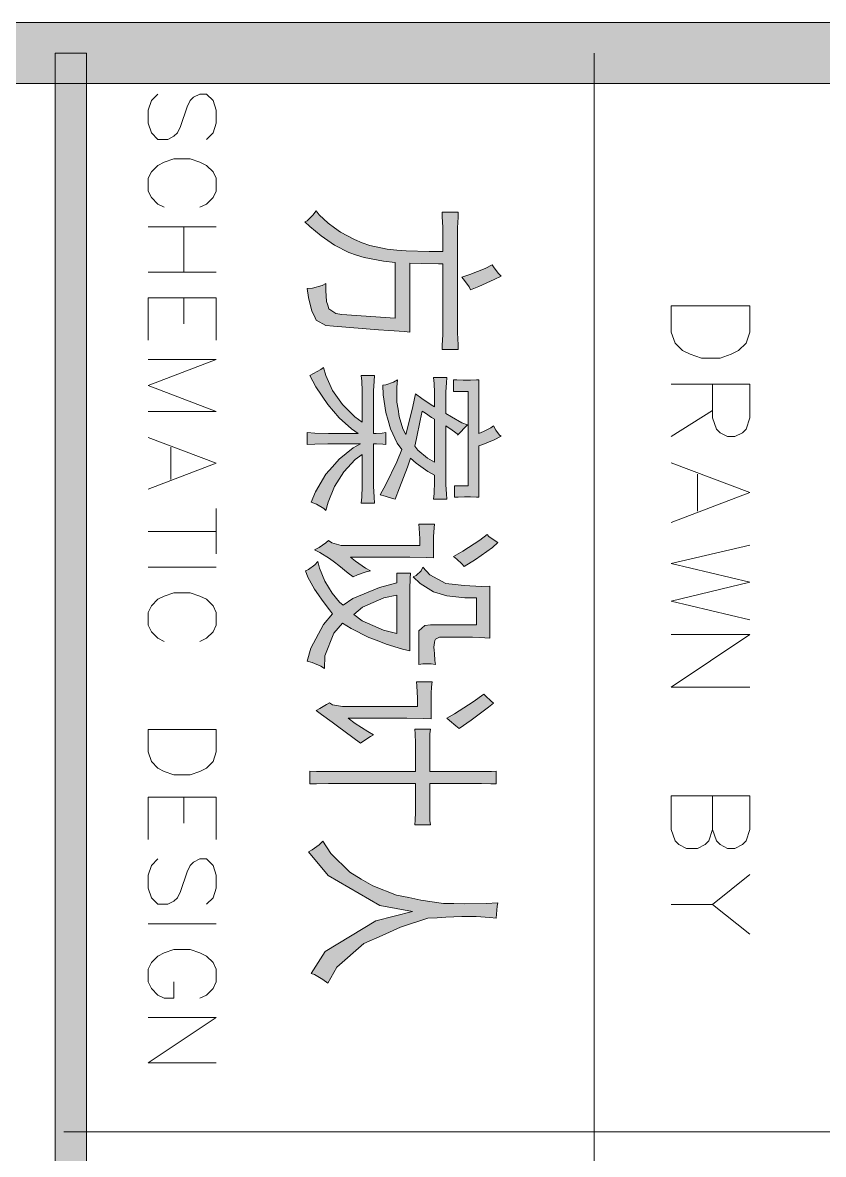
# Model space of a CAD drawing. Header units: millimetres. Extents: x 117 to 78452272, y 10 to 169749766.
# Drawn here: x 78394159 to 78395476, y 169653873 to 169655734 of the extents above; entities that cross this region are included whole.
import ezdxf

# ---------------------------------------------------------------- set-up
doc = ezdxf.new("R2010")
doc.units = ezdxf.units.MM

msp = doc.modelspace()

# ---------------------------------------------------------------- hatches: boundary and pattern name
h = msp.add_hatch(color=0)
h.dxf.hatch_style = 2
h.paths.add_polyline_path([(78382175.603, 169655634.242), (78382175.603, 169655734.215), (78451071.551, 169655734.215), (78451071.551, 169655634.242)])
h = msp.add_hatch(color=0)
h.dxf.hatch_style = 2
h.paths.add_polyline_path([(78394211.99, 169655684.228), (78394263.7, 169655684.228), (78394263.7, 169649677.669), (78394211.99, 169649677.669)])
h = msp.add_hatch(color=0)
h.dxf.hatch_style = 2
h.paths.add_polyline_path([(78394875.172, 169655422.661), (78394874.741, 169655414.474), (78394873.879, 169655396.806), (78394873.879, 169655387.326), (78394873.879, 169655236.074), (78394873.879, 169655224.008), (78394874.741, 169655204.186), (78394875.172, 169655196.43), (78394848.455, 169655196.43), (78394848.886, 169655203.324), (78394849.747, 169655221.423), (78394849.747, 169655233.058), (78394849.747, 169655337.34), (78394842.422, 169655337.34), (78394815.274, 169655337.771), (78394795.452, 169655338.632), (78394795.452, 169655224.87), (78394786.833, 169655226.163), (78394760.978, 169655227.887), (78394744.173, 169655229.179), (78394670.055, 169655235.212), (78394657.558, 169655236.074), (78394641.614, 169655244.692), (78394638.167, 169655252.449), (78394634.289, 169655259.775), (78394628.687, 169655282.182), (78394626.532, 169655296.833), (78394635.581, 169655297.264), (78394651.094, 169655301.574), (78394657.558, 169655305.021), (78394657.127, 169655293.386), (78394658.42, 169655275.718), (78394660.575, 169655269.686), (78394662.298, 169655263.653), (78394673.933, 169655255.896), (78394683.413, 169655254.173), (78394771.32, 169655248.14), (78394771.32, 169655339.494), (78394752.36, 169655341.649), (78394720.472, 169655347.682), (78394707.545, 169655351.991), (78394695.048, 169655356.3), (78394671.348, 169655368.366), (78394660.575, 169655376.122), (78394649.802, 169655383.448), (78394630.841, 169655398.961), (78394622.654, 169655406.287), (78394626.532, 169655408.441), (78394636.012, 169655417.49), (78394641.614, 169655424.816), (78394646.354, 169655417.921), (78394661.006, 169655404.132), (78394671.348, 169655396.806), (78394681.259, 169655389.481), (78394704.528, 169655377.415), (78394717.025, 169655372.244), (78394729.952, 169655367.504), (78394758.393, 169655361.471), (78394773.906, 169655360.178), (78394789.419, 169655358.886), (78394827.34, 169655357.593), (78394849.747, 169655357.593), (78394849.747, 169655386.033), (78394849.747, 169655397.237), (78394848.886, 169655415.336), (78394848.455, 169655422.661)])
h = msp.add_hatch(color=0)
h.dxf.hatch_style = 2
h.paths.add_polyline_path([(78394880.774, 169655315.363), (78394894.132, 169655319.672), (78394919.125, 169655330.014), (78394930.76, 169655335.616), (78394934.207, 169655330.876), (78394941.533, 169655321.827), (78394945.842, 169655317.087), (78394934.207, 169655311.485), (78394909.214, 169655300.281), (78394895.425, 169655294.679), (78394892.839, 169655299.85), (78394885.514, 169655310.192)])
h = msp.add_hatch(color=0)
h.dxf.hatch_style = 2
h.paths.add_polyline_path([(78394735.985, 169655058.536), (78394740.294, 169655058.536), (78394750.205, 169655058.967), (78394756.238, 169655059.829), (78394756.238, 169655040.438), (78394751.067, 169655040.868), (78394740.725, 169655041.299), (78394735.985, 169655041.299), (78394735.985, 169654980.54), (78394735.985, 169654971.491), (78394736.847, 169654953.392), (78394737.278, 169654943.912), (78394715.732, 169654943.912), (78394716.594, 169654953.392), (78394717.025, 169654971.491), (78394717.025, 169654980.54), (78394717.025, 169655024.063), (78394705.821, 169655015.444), (78394686.861, 169654995.191), (78394679.535, 169654983.126), (78394671.779, 169654971.06), (78394661.006, 169654945.636), (78394657.558, 169654931.846), (78394654.111, 169654935.294), (78394642.045, 169654942.188), (78394633.427, 169654945.205), (78394640.322, 169654962.442), (78394657.558, 169654991.744), (78394668.331, 169655003.81), (78394679.535, 169655016.306), (78394702.374, 169655034.836), (78394714.439, 169655041.299), (78394668.331, 169655041.299), (78394660.575, 169655041.299), (78394639.46, 169655040.868), (78394626.532, 169655040.438), (78394626.532, 169655059.829), (78394639.46, 169655058.967), (78394661.867, 169655058.536), (78394671.348, 169655058.536), (78394710.561, 169655058.536), (78394699.788, 169655066.293), (78394679.535, 169655084.391), (78394670.055, 169655095.164), (78394660.575, 169655105.937), (78394640.753, 169655135.239), (78394630.841, 169655153.769), (78394637.305, 169655157.216), (78394648.94, 169655163.68), (78394653.68, 169655167.127), (78394657.127, 169655153.769), (78394668.331, 169655129.207), (78394676.519, 169655117.572), (78394684.706, 169655105.937), (78394704.959, 169655085.684), (78394717.025, 169655077.066), (78394717.025, 169655122.743), (78394717.025, 169655128.776), (78394716.594, 169655144.289), (78394715.732, 169655153.769), (78394737.278, 169655153.769), (78394736.847, 169655144.289), (78394735.985, 169655128.776), (78394735.985, 169655122.743)])
h = msp.add_hatch(color=0)
h.paths.add_polyline_path([(78394873.879, 169655055.52), (78394874.741, 169655056.812), (78394865.26, 169655064.138), (78394854.918, 169655071.033), (78394854.918, 169654980.54), (78394854.918, 169654974.076), (78394855.78, 169654958.994), (78394856.211, 169654950.376), (78394834.665, 169654950.376), (78394835.527, 169654959.856), (78394835.958, 169654979.678), (78394835.958, 169654989.589), (78394825.185, 169654995.622), (78394805.794, 169655009.842), (78394796.745, 169655018.03), (78394791.574, 169655002.948), (78394778.646, 169654968.905), (78394771.32, 169654950.376), (78394767.011, 169654951.669), (78394754.946, 169654955.116), (78394746.758, 169654957.27), (78394756.238, 169654974.507), (78394773.906, 169655011.997), (78394782.093, 169655032.25), (78394774.768, 169655042.592), (78394763.564, 169655065.862), (78394759.686, 169655079.651), (78394756.238, 169655093.009), (78394751.498, 169655121.881), (78394751.067, 169655137.825), (78394756.238, 169655138.256), (78394768.735, 169655142.996), (78394775.199, 169655146.874), (78394773.906, 169655134.378), (78394774.337, 169655109.815), (78394776.061, 169655098.181), (78394777.784, 169655086.546), (78394784.248, 169655065.862), (78394788.988, 169655056.812), (78394792.005, 169655069.309), (78394800.192, 169655102.921), (78394804.932, 169655123.605), (78394815.274, 169655115.848), (78394830.787, 169655105.506), (78394835.958, 169655102.059), (78394835.958, 169655121.45), (78394835.958, 169655125.759), (78394835.527, 169655140.41), (78394834.665, 169655150.752), (78394856.211, 169655150.752), (78394855.78, 169655141.703), (78394854.918, 169655127.052), (78394854.918, 169655121.45), (78394854.918, 169655091.286), (78394863.968, 169655085.684), (78394881.204, 169655076.204), (78394890.254, 169655072.756)])
h.paths.add_polyline_path([(78394815.705, 169655095.164), (78394812.689, 169655079.651), (78394806.225, 169655050.349), (78394803.639, 169655037.421), (78394808.379, 169655030.957), (78394824.754, 169655017.599), (78394835.958, 169655011.135), (78394835.958, 169655081.806), (78394831.218, 169655084.822), (78394821.307, 169655091.717)])
h = msp.add_hatch(color=0)
h.dxf.hatch_style = 2
h.paths.add_polyline_path([(78394945.842, 169655053.796), (78394934.207, 169655048.194), (78394915.678, 169655040.438), (78394909.214, 169655038.283), (78394909.214, 169654953.392), (78394904.905, 169654953.823), (78394895.425, 169654954.254), (78394890.254, 169654954.254), (78394885.514, 169654954.254), (78394874.741, 169654953.823), (78394868.708, 169654953.392), (78394868.708, 169654972.353), (78394891.546, 169654972.353), (78394891.546, 169655127.483), (78394867.415, 169655127.483), (78394867.415, 169655146.874), (78394872.586, 169655146.443), (78394883.359, 169655146.012), (78394888.961, 169655146.012), (78394894.994, 169655146.012), (78394904.905, 169655146.443), (78394909.214, 169655146.874), (78394909.214, 169655058.536), (78394916.54, 169655061.553), (78394928.605, 169655067.585), (78394933.345, 169655071.033), (78394936.793, 169655064.138), (78394942.826, 169655055.52)])
h = msp.add_hatch(color=0)
h.dxf.hatch_style = 2
h.paths.add_polyline_path([(78394834.665, 169654853.85), (78394822.6, 169654854.281), (78394795.452, 169654854.712), (78394780.801, 169654854.712), (78394698.064, 169654854.712), (78394706.252, 169654848.248), (78394722.627, 169654837.044), (78394730.814, 169654832.735), (78394723.92, 169654831.012), (78394709.699, 169654825.841), (78394702.374, 169654822.393), (78394694.186, 169654828.857), (78394678.673, 169654841.354), (78394671.348, 169654846.956), (78394663.591, 169654852.557), (78394647.647, 169654862.469), (78394638.598, 169654867.209), (78394646.354, 169654870.656), (78394657.558, 169654878.413), (78394661.867, 169654882.291), (78394667.038, 169654878.413), (78394682.551, 169654874.103), (78394692.894, 169654874.103), (78394811.827, 169654874.103), (78394811.827, 169654884.876), (78394810.965, 169654902.544), (78394810.534, 169654909.439), (78394835.958, 169654909.439), (78394835.527, 169654902.975), (78394834.665, 169654889.186), (78394834.665, 169654882.291)])
h = msp.add_hatch(color=0)
h.dxf.hatch_style = 2
h.paths.add_polyline_path([(78394940.24, 169654879.274), (78394931.622, 169654871.087), (78394903.612, 169654851.265), (78394884.652, 169654839.63), (78394881.204, 169654843.939), (78394872.586, 169654851.696), (78394867.415, 169654856.005), (78394882.928, 169654864.623), (78394910.507, 169654882.722), (78394922.572, 169654892.202), (78394925.158, 169654889.186), (78394934.207, 169654882.722)])
h = msp.add_hatch(color=0)
h.paths.add_polyline_path([(78394796.745, 169654828.426), (78394796.314, 169654820.239), (78394795.452, 169654802.14), (78394795.452, 169654792.229), (78394795.452, 169654700.875), (78394783.386, 169654703.891), (78394756.669, 169654712.078), (78394742.018, 169654717.68), (78394727.798, 169654722.851), (78394698.926, 169654737.503), (78394684.706, 169654746.552), (78394670.486, 169654730.177), (78394655.835, 169654692.687), (78394654.973, 169654671.572), (78394648.94, 169654675.45), (78394634.72, 169654681.483), (78394626.532, 169654683.638), (78394632.565, 169654705.184), (78394653.68, 169654744.397), (78394668.331, 169654761.634), (78394663.16, 169654768.098), (78394651.094, 169654784.042), (78394645.062, 169654793.091), (78394638.598, 169654802.14), (78394627.825, 169654821.962), (78394623.947, 169654832.735), (78394629.118, 169654834.459), (78394639.46, 169654842.216), (78394644.2, 169654847.817), (78394646.785, 169654836.614), (78394655.835, 169654815.499), (78394661.867, 169654805.588), (78394667.9, 169654795.676), (78394679.966, 169654781.025), (78394685.999, 169654775.854), (78394701.512, 169654787.058), (78394745.465, 169654805.157), (78394773.906, 169654812.482), (78394773.906, 169654828.426)])
h.paths.add_polyline_path([(78394703.666, 169654760.772), (78394717.025, 169654750.43), (78394752.36, 169654734.917), (78394773.906, 169654729.315), (78394773.906, 169654792.229), (78394752.791, 169654788.351), (78394717.887, 169654772.838)])
h = msp.add_hatch(color=0)
h.dxf.hatch_style = 2
h.paths.add_polyline_path([(78394810.534, 169654725.006), (78394810.534, 169654733.624), (78394820.014, 169654742.674), (78394829.494, 169654743.535), (78394904.905, 169654743.535), (78394904.905, 169654787.92), (78394885.944, 169654787.92), (78394856.211, 169654791.367), (78394845.438, 169654794.384), (78394834.665, 169654797.831), (78394812.689, 169654811.62), (78394801.054, 169654822.393), (78394805.794, 169654824.548), (78394813.981, 169654832.735), (78394816.998, 169654838.768), (78394828.633, 169654825.841), (78394854.918, 169654811.62), (78394870.001, 169654809.897), (78394884.652, 169654808.173), (78394913.092, 169654806.88), (78394926.882, 169654807.311), (78394926.882, 169654721.99), (78394918.694, 169654722.421), (78394898.441, 169654723.282), (78394885.944, 169654723.282), (78394849.747, 169654723.282), (78394844.146, 169654723.282), (78394837.682, 169654720.266), (78394836.82, 169654717.68), (78394835.958, 169654714.664), (78394835.096, 169654706.907), (78394835.527, 169654701.736), (78394835.958, 169654696.565), (78394836.82, 169654684.931), (78394837.682, 169654678.467), (78394830.787, 169654679.329), (78394816.998, 169654679.329), (78394810.534, 169654678.467)])
h = msp.add_hatch(color=0)
h.dxf.hatch_style = 2
h.paths.add_polyline_path([(78394830.787, 169654589.267), (78394817.86, 169654589.698), (78394790.712, 169654590.129), (78394776.492, 169654590.129), (78394694.186, 169654590.129), (78394705.821, 169654581.51), (78394726.505, 169654568.152), (78394735.985, 169654562.981), (78394730.814, 169654559.965), (78394720.041, 169654552.639), (78394714.439, 169654548.761), (78394676.519, 169654577.201), (78394667.9, 169654583.665), (78394650.233, 169654596.162), (78394641.614, 169654602.625), (78394647.647, 169654606.073), (78394658.42, 169654612.536), (78394663.16, 169654615.553), (78394668.331, 169654612.106), (78394684.706, 169654609.089), (78394695.479, 169654609.52), (78394807.948, 169654609.52), (78394807.948, 169654623.309), (78394807.087, 169654643.563), (78394806.225, 169654650.026), (78394832.08, 169654650.026), (78394831.218, 169654641.839), (78394830.787, 169654630.635), (78394830.787, 169654627.619)])
h = msp.add_hatch(color=0)
h.dxf.hatch_style = 2
h.paths.add_polyline_path([(78394933.345, 169654614.691), (78394924.727, 169654608.227), (78394896.287, 169654587.112), (78394876.895, 169654572.892), (78394871.293, 169654577.632), (78394860.951, 169654586.251), (78394856.211, 169654590.129), (78394869.139, 169654597.023), (78394899.734, 169654616.846), (78394917.401, 169654629.773), (78394920.418, 169654626.326), (78394928.605, 169654618.569)])
h = msp.add_hatch(color=0)
h.dxf.hatch_style = 2
h.paths.add_polyline_path([(78394828.202, 169654502.222), (78394895.425, 169654502.222), (78394909.214, 169654502.222), (78394929.898, 169654502.653), (78394937.655, 169654503.084), (78394937.655, 169654481.969), (78394928.605, 169654482.399), (78394913.092, 169654482.83), (78394906.629, 169654482.83), (78394828.202, 169654482.83), (78394828.202, 169654441.462), (78394828.202, 169654434.999), (78394828.633, 169654422.071), (78394829.494, 169654414.745), (78394803.639, 169654414.745), (78394804.501, 169654422.502), (78394804.932, 169654434.999), (78394804.932, 169654440.169), (78394804.932, 169654482.83), (78394670.055, 169654482.83), (78394661.867, 169654482.83), (78394642.045, 169654482.399), (78394630.841, 169654481.969), (78394630.841, 169654503.084), (78394642.045, 169654502.653), (78394661.006, 169654502.222), (78394668.331, 169654502.222), (78394804.932, 169654502.222), (78394804.932, 169654541.435), (78394804.932, 169654549.192), (78394804.501, 169654564.274), (78394803.639, 169654572.03), (78394829.494, 169654572.03), (78394828.633, 169654564.274), (78394828.202, 169654550.053), (78394828.202, 169654543.59)])
h = msp.add_hatch(color=0)
h.dxf.hatch_style = 2
h.paths.add_polyline_path([(78394652.387, 169654387.598), (78394665.315, 169654367.775), (78394696.772, 169654336.749), (78394715.732, 169654325.545), (78394734.692, 169654314.342), (78394773.475, 169654299.26), (78394793.728, 169654294.95), (78394813.55, 169654290.641), (78394850.609, 169654285.47), (78394867.846, 169654285.039), (78394885.083, 169654284.608), (78394921.28, 169654285.039), (78394940.24, 169654286.332), (78394939.378, 169654280.73), (78394938.085, 169654267.803), (78394937.655, 169654260.908), (78394926.882, 169654262.201), (78394904.474, 169654263.924), (78394892.839, 169654263.924), (78394881.204, 169654263.924), (78394854.918, 169654262.632), (78394840.267, 169654261.77), (78394825.185, 169654260.908), (78394780.37, 169654246.257), (78394750.205, 169654232.898), (78394720.041, 169654219.54), (78394675.226, 169654180.326), (78394660.575, 169654154.471), (78394652.387, 169654160.504), (78394638.598, 169654168.691), (78394633.427, 169654170.415), (78394656.266, 169654206.181), (78394739.433, 169654256.599), (78394799.761, 169654272.112), (78394746.327, 169654282.023), (78394661.006, 169654331.147), (78394629.118, 169654370.361), (78394634.72, 169654373.377), (78394646.354, 169654381.996)])

# ---------------------------------------------------------------- linework, layer by layer
at = {"color": 0, "lineweight": 0}
for points in [[(78382175.603, 169655634.242), (78382175.603, 169655734.215), (78451071.551, 169655734.215), (78451071.551, 169655634.242)], [(78394211.99, 169655684.228), (78394263.7, 169655684.228), (78394263.7, 169649677.669), (78394211.99, 169649677.669)], [(78394875.172, 169655422.661), (78394874.741, 169655414.474), (78394873.879, 169655396.806), (78394873.879, 169655387.326), (78394873.879, 169655236.074), (78394873.879, 169655224.008), (78394874.741, 169655204.186), (78394875.172, 169655196.43), (78394848.455, 169655196.43), (78394848.886, 169655203.324), (78394849.747, 169655221.423), (78394849.747, 169655233.058), (78394849.747, 169655337.34), (78394842.422, 169655337.34), (78394815.274, 169655337.771), (78394795.452, 169655338.632), (78394795.452, 169655224.87), (78394786.833, 169655226.163), (78394760.978, 169655227.887), (78394744.173, 169655229.179), (78394670.055, 169655235.212), (78394657.558, 169655236.074), (78394641.614, 169655244.692), (78394638.167, 169655252.449), (78394634.289, 169655259.775), (78394628.687, 169655282.182), (78394626.532, 169655296.833), (78394635.581, 169655297.264), (78394651.094, 169655301.574), (78394657.558, 169655305.021), (78394657.127, 169655293.386), (78394658.42, 169655275.718), (78394660.575, 169655269.686), (78394662.298, 169655263.653), (78394673.933, 169655255.896), (78394683.413, 169655254.173), (78394771.32, 169655248.14), (78394771.32, 169655339.494), (78394752.36, 169655341.649), (78394720.472, 169655347.682), (78394707.545, 169655351.991), (78394695.048, 169655356.3), (78394671.348, 169655368.366), (78394660.575, 169655376.122), (78394649.802, 169655383.448), (78394630.841, 169655398.961), (78394622.654, 169655406.287), (78394626.532, 169655408.441), (78394636.012, 169655417.49), (78394641.614, 169655424.816), (78394646.354, 169655417.921), (78394661.006, 169655404.132), (78394671.348, 169655396.806), (78394681.259, 169655389.481), (78394704.528, 169655377.415), (78394717.025, 169655372.244), (78394729.952, 169655367.504), (78394758.393, 169655361.471), (78394773.906, 169655360.178), (78394789.419, 169655358.886), (78394827.34, 169655357.593), (78394849.747, 169655357.593), (78394849.747, 169655386.033), (78394849.747, 169655397.237), (78394848.886, 169655415.336), (78394848.455, 169655422.661)], [(78394880.774, 169655315.363), (78394894.132, 169655319.672), (78394919.125, 169655330.014), (78394930.76, 169655335.616), (78394934.207, 169655330.876), (78394941.533, 169655321.827), (78394945.842, 169655317.087), (78394934.207, 169655311.485), (78394909.214, 169655300.281), (78394895.425, 169655294.679), (78394892.839, 169655299.85), (78394885.514, 169655310.192)], [(78395225.507, 169655268.393), (78395354.783, 169655268.393), (78395354.783, 169655225.301), (78395348.75, 169655206.772), (78395336.253, 169655194.706), (78395324.188, 169655188.673), (78395305.658, 169655182.209), (78395275.063, 169655182.209), (78395256.534, 169655188.673), (78395244.037, 169655194.706), (78395231.971, 169655206.772), (78395225.507, 169655225.301)], [(78394735.985, 169655058.536), (78394740.294, 169655058.536), (78394750.205, 169655058.967), (78394756.238, 169655059.829), (78394756.238, 169655040.438), (78394751.067, 169655040.868), (78394740.725, 169655041.299), (78394735.985, 169655041.299), (78394735.985, 169654980.54), (78394735.985, 169654971.491), (78394736.847, 169654953.392), (78394737.278, 169654943.912), (78394715.732, 169654943.912), (78394716.594, 169654953.392), (78394717.025, 169654971.491), (78394717.025, 169654980.54), (78394717.025, 169655024.063), (78394705.821, 169655015.444), (78394686.861, 169654995.191), (78394679.535, 169654983.126), (78394671.779, 169654971.06), (78394661.006, 169654945.636), (78394657.558, 169654931.846), (78394654.111, 169654935.294), (78394642.045, 169654942.188), (78394633.427, 169654945.205), (78394640.322, 169654962.442), (78394657.558, 169654991.744), (78394668.331, 169655003.81), (78394679.535, 169655016.306), (78394702.374, 169655034.836), (78394714.439, 169655041.299), (78394668.331, 169655041.299), (78394660.575, 169655041.299), (78394639.46, 169655040.868), (78394626.532, 169655040.438), (78394626.532, 169655059.829), (78394639.46, 169655058.967), (78394661.867, 169655058.536), (78394671.348, 169655058.536), (78394710.561, 169655058.536), (78394699.788, 169655066.293), (78394679.535, 169655084.391), (78394670.055, 169655095.164), (78394660.575, 169655105.937), (78394640.753, 169655135.239), (78394630.841, 169655153.769), (78394637.305, 169655157.216), (78394648.94, 169655163.68), (78394653.68, 169655167.127), (78394657.127, 169655153.769), (78394668.331, 169655129.207), (78394676.519, 169655117.572), (78394684.706, 169655105.937), (78394704.959, 169655085.684), (78394717.025, 169655077.066), (78394717.025, 169655122.743), (78394717.025, 169655128.776), (78394716.594, 169655144.289), (78394715.732, 169655153.769), (78394737.278, 169655153.769), (78394736.847, 169655144.289), (78394735.985, 169655128.776), (78394735.985, 169655122.743)], [(78394873.879, 169655055.52), (78394874.741, 169655056.812), (78394865.26, 169655064.138), (78394854.918, 169655071.033), (78394854.918, 169654980.54), (78394854.918, 169654974.076), (78394855.78, 169654958.994), (78394856.211, 169654950.376), (78394834.665, 169654950.376), (78394835.527, 169654959.856), (78394835.958, 169654979.678), (78394835.958, 169654989.589), (78394825.185, 169654995.622), (78394805.794, 169655009.842), (78394796.745, 169655018.03), (78394791.574, 169655002.948), (78394778.646, 169654968.905), (78394771.32, 169654950.376), (78394767.011, 169654951.669), (78394754.946, 169654955.116), (78394746.758, 169654957.27), (78394756.238, 169654974.507), (78394773.906, 169655011.997), (78394782.093, 169655032.25), (78394774.768, 169655042.592), (78394763.564, 169655065.862), (78394759.686, 169655079.651), (78394756.238, 169655093.009), (78394751.498, 169655121.881), (78394751.067, 169655137.825), (78394756.238, 169655138.256), (78394768.735, 169655142.996), (78394775.199, 169655146.874), (78394773.906, 169655134.378), (78394774.337, 169655109.815), (78394776.061, 169655098.181), (78394777.784, 169655086.546), (78394784.248, 169655065.862), (78394788.988, 169655056.812), (78394792.005, 169655069.309), (78394800.192, 169655102.921), (78394804.932, 169655123.605), (78394815.274, 169655115.848), (78394830.787, 169655105.506), (78394835.958, 169655102.059), (78394835.958, 169655121.45), (78394835.958, 169655125.759), (78394835.527, 169655140.41), (78394834.665, 169655150.752), (78394856.211, 169655150.752), (78394855.78, 169655141.703), (78394854.918, 169655127.052), (78394854.918, 169655121.45), (78394854.918, 169655091.286), (78394863.968, 169655085.684), (78394881.204, 169655076.204), (78394890.254, 169655072.756)], [(78394945.842, 169655053.796), (78394934.207, 169655048.194), (78394915.678, 169655040.438), (78394909.214, 169655038.283), (78394909.214, 169654953.392), (78394904.905, 169654953.823), (78394895.425, 169654954.254), (78394890.254, 169654954.254), (78394885.514, 169654954.254), (78394874.741, 169654953.823), (78394868.708, 169654953.392), (78394868.708, 169654972.353), (78394891.546, 169654972.353), (78394891.546, 169655127.483), (78394867.415, 169655127.483), (78394867.415, 169655146.874), (78394872.586, 169655146.443), (78394883.359, 169655146.012), (78394888.961, 169655146.012), (78394894.994, 169655146.012), (78394904.905, 169655146.443), (78394909.214, 169655146.874), (78394909.214, 169655058.536), (78394916.54, 169655061.553), (78394928.605, 169655067.585), (78394933.345, 169655071.033), (78394936.793, 169655064.138), (78394942.826, 169655055.52)], [(78394815.705, 169655095.164), (78394812.689, 169655079.651), (78394806.225, 169655050.349), (78394803.639, 169655037.421), (78394808.379, 169655030.957), (78394824.754, 169655017.599), (78394835.958, 169655011.135), (78394835.958, 169655081.806), (78394831.218, 169655084.822), (78394821.307, 169655091.717)], [(78394834.665, 169654853.85), (78394822.6, 169654854.281), (78394795.452, 169654854.712), (78394780.801, 169654854.712), (78394698.064, 169654854.712), (78394706.252, 169654848.248), (78394722.627, 169654837.044), (78394730.814, 169654832.735), (78394723.92, 169654831.012), (78394709.699, 169654825.841), (78394702.374, 169654822.393), (78394694.186, 169654828.857), (78394678.673, 169654841.354), (78394671.348, 169654846.956), (78394663.591, 169654852.557), (78394647.647, 169654862.469), (78394638.598, 169654867.209), (78394646.354, 169654870.656), (78394657.558, 169654878.413), (78394661.867, 169654882.291), (78394667.038, 169654878.413), (78394682.551, 169654874.103), (78394692.894, 169654874.103), (78394811.827, 169654874.103), (78394811.827, 169654884.876), (78394810.965, 169654902.544), (78394810.534, 169654909.439), (78394835.958, 169654909.439), (78394835.527, 169654902.975), (78394834.665, 169654889.186), (78394834.665, 169654882.291)], [(78394940.24, 169654879.274), (78394931.622, 169654871.087), (78394903.612, 169654851.265), (78394884.652, 169654839.63), (78394881.204, 169654843.939), (78394872.586, 169654851.696), (78394867.415, 169654856.005), (78394882.928, 169654864.623), (78394910.507, 169654882.722), (78394922.572, 169654892.202), (78394925.158, 169654889.186), (78394934.207, 169654882.722)], [(78394796.745, 169654828.426), (78394796.314, 169654820.239), (78394795.452, 169654802.14), (78394795.452, 169654792.229), (78394795.452, 169654700.875), (78394783.386, 169654703.891), (78394756.669, 169654712.078), (78394742.018, 169654717.68), (78394727.798, 169654722.851), (78394698.926, 169654737.503), (78394684.706, 169654746.552), (78394670.486, 169654730.177), (78394655.835, 169654692.687), (78394654.973, 169654671.572), (78394648.94, 169654675.45), (78394634.72, 169654681.483), (78394626.532, 169654683.638), (78394632.565, 169654705.184), (78394653.68, 169654744.397), (78394668.331, 169654761.634), (78394663.16, 169654768.098), (78394651.094, 169654784.042), (78394645.062, 169654793.091), (78394638.598, 169654802.14), (78394627.825, 169654821.962), (78394623.947, 169654832.735), (78394629.118, 169654834.459), (78394639.46, 169654842.216), (78394644.2, 169654847.817), (78394646.785, 169654836.614), (78394655.835, 169654815.499), (78394661.867, 169654805.588), (78394667.9, 169654795.676), (78394679.966, 169654781.025), (78394685.999, 169654775.854), (78394701.512, 169654787.058), (78394745.465, 169654805.157), (78394773.906, 169654812.482), (78394773.906, 169654828.426)], [(78394810.534, 169654725.006), (78394810.534, 169654733.624), (78394820.014, 169654742.674), (78394829.494, 169654743.535), (78394904.905, 169654743.535), (78394904.905, 169654787.92), (78394885.944, 169654787.92), (78394856.211, 169654791.367), (78394845.438, 169654794.384), (78394834.665, 169654797.831), (78394812.689, 169654811.62), (78394801.054, 169654822.393), (78394805.794, 169654824.548), (78394813.981, 169654832.735), (78394816.998, 169654838.768), (78394828.633, 169654825.841), (78394854.918, 169654811.62), (78394870.001, 169654809.897), (78394884.652, 169654808.173), (78394913.092, 169654806.88), (78394926.882, 169654807.311), (78394926.882, 169654721.99), (78394918.694, 169654722.421), (78394898.441, 169654723.282), (78394885.944, 169654723.282), (78394849.747, 169654723.282), (78394844.146, 169654723.282), (78394837.682, 169654720.266), (78394836.82, 169654717.68), (78394835.958, 169654714.664), (78394835.096, 169654706.907), (78394835.527, 169654701.736), (78394835.958, 169654696.565), (78394836.82, 169654684.931), (78394837.682, 169654678.467), (78394830.787, 169654679.329), (78394816.998, 169654679.329), (78394810.534, 169654678.467)], [(78394703.666, 169654760.772), (78394717.025, 169654750.43), (78394752.36, 169654734.917), (78394773.906, 169654729.315), (78394773.906, 169654792.229), (78394752.791, 169654788.351), (78394717.887, 169654772.838)], [(78394830.787, 169654589.267), (78394817.86, 169654589.698), (78394790.712, 169654590.129), (78394776.492, 169654590.129), (78394694.186, 169654590.129), (78394705.821, 169654581.51), (78394726.505, 169654568.152), (78394735.985, 169654562.981), (78394730.814, 169654559.965), (78394720.041, 169654552.639), (78394714.439, 169654548.761), (78394676.519, 169654577.201), (78394667.9, 169654583.665), (78394650.233, 169654596.162), (78394641.614, 169654602.625), (78394647.647, 169654606.073), (78394658.42, 169654612.536), (78394663.16, 169654615.553), (78394668.331, 169654612.106), (78394684.706, 169654609.089), (78394695.479, 169654609.52), (78394807.948, 169654609.52), (78394807.948, 169654623.309), (78394807.087, 169654643.563), (78394806.225, 169654650.026), (78394832.08, 169654650.026), (78394831.218, 169654641.839), (78394830.787, 169654630.635), (78394830.787, 169654627.619)], [(78394933.345, 169654614.691), (78394924.727, 169654608.227), (78394896.287, 169654587.112), (78394876.895, 169654572.892), (78394871.293, 169654577.632), (78394860.951, 169654586.251), (78394856.211, 169654590.129), (78394869.139, 169654597.023), (78394899.734, 169654616.846), (78394917.401, 169654629.773), (78394920.418, 169654626.326), (78394928.605, 169654618.569)], [(78394364.965, 169654571.599), (78394477.004, 169654571.599), (78394477.004, 169654534.54), (78394471.833, 169654518.597), (78394461.06, 169654507.824), (78394450.287, 169654502.222), (78394434.343, 169654497.051), (78394407.626, 169654497.051), (78394391.682, 169654502.222), (78394381.34, 169654507.824), (78394370.567, 169654518.597), (78394364.965, 169654534.54)], [(78394828.202, 169654502.222), (78394895.425, 169654502.222), (78394909.214, 169654502.222), (78394929.898, 169654502.653), (78394937.655, 169654503.084), (78394937.655, 169654481.969), (78394928.605, 169654482.399), (78394913.092, 169654482.83), (78394906.629, 169654482.83), (78394828.202, 169654482.83), (78394828.202, 169654441.462), (78394828.202, 169654434.999), (78394828.633, 169654422.071), (78394829.494, 169654414.745), (78394803.639, 169654414.745), (78394804.501, 169654422.502), (78394804.932, 169654434.999), (78394804.932, 169654440.169), (78394804.932, 169654482.83), (78394670.055, 169654482.83), (78394661.867, 169654482.83), (78394642.045, 169654482.399), (78394630.841, 169654481.969), (78394630.841, 169654503.084), (78394642.045, 169654502.653), (78394661.006, 169654502.222), (78394668.331, 169654502.222), (78394804.932, 169654502.222), (78394804.932, 169654541.435), (78394804.932, 169654549.192), (78394804.501, 169654564.274), (78394803.639, 169654572.03), (78394829.494, 169654572.03), (78394828.633, 169654564.274), (78394828.202, 169654550.053), (78394828.202, 169654543.59)], [(78394652.387, 169654387.598), (78394665.315, 169654367.775), (78394696.772, 169654336.749), (78394715.732, 169654325.545), (78394734.692, 169654314.342), (78394773.475, 169654299.26), (78394793.728, 169654294.95), (78394813.55, 169654290.641), (78394850.609, 169654285.47), (78394867.846, 169654285.039), (78394885.083, 169654284.608), (78394921.28, 169654285.039), (78394940.24, 169654286.332), (78394939.378, 169654280.73), (78394938.085, 169654267.803), (78394937.655, 169654260.908), (78394926.882, 169654262.201), (78394904.474, 169654263.924), (78394892.839, 169654263.924), (78394881.204, 169654263.924), (78394854.918, 169654262.632), (78394840.267, 169654261.77), (78394825.185, 169654260.908), (78394780.37, 169654246.257), (78394750.205, 169654232.898), (78394720.041, 169654219.54), (78394675.226, 169654180.326), (78394660.575, 169654154.471), (78394652.387, 169654160.504), (78394638.598, 169654168.691), (78394633.427, 169654170.415), (78394656.266, 169654206.181), (78394739.433, 169654256.599), (78394799.761, 169654272.112), (78394746.327, 169654282.023), (78394661.006, 169654331.147), (78394629.118, 169654370.361), (78394634.72, 169654373.377), (78394646.354, 169654381.996)]]:
    msp.add_lwpolyline(points, close=True, dxfattribs=at)
for points in [[(78395098.387, 169655684.228), (78395098.387, 169649677.669)], [(78394461.06, 169655542.026), (78394471.833, 169655552.798), (78394477.004, 169655568.742), (78394477.004, 169655590.288), (78394471.833, 169655606.232), (78394461.06, 169655616.574), (78394450.287, 169655616.574), (78394439.945, 169655611.403), (78394434.343, 169655606.232), (78394429.172, 169655595.459), (78394418.399, 169655563.571), (78394413.228, 169655552.798), (78394407.626, 169655547.627), (78394397.284, 169655542.026), (78394381.34, 169655542.026), (78394370.567, 169655552.798), (78394364.965, 169655568.742), (78394364.965, 169655590.288), (78394370.567, 169655606.232), (78394381.34, 169655616.574)], [(78394450.287, 169655430.418), (78394461.06, 169655435.589), (78394471.833, 169655446.362), (78394477.004, 169655457.135), (78394477.004, 169655478.25), (78394471.833, 169655489.023), (78394461.06, 169655499.365), (78394450.287, 169655504.967), (78394434.343, 169655510.138), (78394407.626, 169655510.138), (78394391.682, 169655504.967), (78394381.34, 169655499.365), (78394370.567, 169655489.023), (78394364.965, 169655478.25), (78394364.965, 169655457.135), (78394370.567, 169655446.362), (78394381.34, 169655435.589), (78394391.682, 169655430.418)], [(78394364.965, 169655398.53), (78394477.004, 169655398.53)], [(78394423.57, 169655398.53), (78394423.57, 169655323.55)], [(78394477.004, 169655323.55), (78394364.965, 169655323.55)], [(78394364.965, 169655281.32), (78394477.004, 169655281.32), (78394477.004, 169655211.943)], [(78394364.965, 169655281.32), (78394364.965, 169655211.943)], [(78394423.57, 169655281.32), (78394423.57, 169655238.66)], [(78394364.965, 169655180.055), (78394477.004, 169655180.055), (78394364.965, 169655137.394), (78394477.004, 169655094.733), (78394364.965, 169655094.733)], [(78395225.507, 169655139.549), (78395354.783, 169655139.549), (78395354.783, 169655083.96), (78395348.75, 169655065.431), (78395342.717, 169655059.398), (78395330.22, 169655053.365), (78395317.724, 169655053.365), (78395305.658, 169655059.398), (78395299.625, 169655065.431), (78395293.162, 169655083.96), (78395293.162, 169655139.549)], [(78395293.162, 169655096.457), (78395225.507, 169655053.365)], [(78394364.965, 169655052.072), (78394477.004, 169655009.412), (78394364.965, 169654966.751)], [(78394402.455, 169655036.128), (78394402.455, 169654982.695)], [(78395225.507, 169655010.273), (78395354.783, 169654961.149), (78395225.507, 169654912.024)], [(78395268.599, 169654991.744), (78395268.599, 169654930.554)], [(78394477.004, 169654934.863), (78394477.004, 169654860.314)], [(78394477.004, 169654897.373), (78394364.965, 169654897.373)], [(78395354.783, 169654874.965), (78395225.507, 169654844.37), (78395354.783, 169654813.775), (78395225.507, 169654782.749), (78395354.783, 169654752.154)], [(78394364.965, 169654838.768), (78394477.004, 169654838.768)], [(78394450.287, 169654716.388), (78394461.06, 169654721.559), (78394471.833, 169654732.332), (78394477.004, 169654743.105), (78394477.004, 169654764.219), (78394471.833, 169654774.992), (78394461.06, 169654785.765), (78394450.287, 169654790.936), (78394434.343, 169654796.538), (78394407.626, 169654796.538), (78394391.682, 169654790.936), (78394381.34, 169654785.765), (78394370.567, 169654774.992), (78394364.965, 169654764.219), (78394364.965, 169654743.105), (78394370.567, 169654732.332), (78394381.34, 169654721.559), (78394391.682, 169654716.388)], [(78395225.507, 169654727.591), (78395354.783, 169654727.591), (78395225.507, 169654641.408), (78395354.783, 169654641.408)], [(78394364.965, 169654459.992), (78394477.004, 169654459.992), (78394477.004, 169654390.614)], [(78394364.965, 169654459.992), (78394364.965, 169654390.614)], [(78394423.57, 169654459.992), (78394423.57, 169654417.331)], [(78395225.507, 169654462.146), (78395354.783, 169654462.146), (78395354.783, 169654406.989), (78395348.75, 169654388.459), (78395342.717, 169654382.427), (78395330.22, 169654375.963), (78395317.724, 169654375.963), (78395305.658, 169654382.427), (78395299.625, 169654388.459), (78395293.162, 169654406.989)], [(78395293.162, 169654462.146), (78395293.162, 169654406.989), (78395287.129, 169654388.459), (78395281.096, 169654382.427), (78395268.599, 169654375.963), (78395250.501, 169654375.963), (78395238.004, 169654382.427), (78395231.971, 169654388.459), (78395225.507, 169654406.989), (78395225.507, 169654462.146)], [(78394461.06, 169654284.177), (78394471.833, 169654294.519), (78394477.004, 169654310.463), (78394477.004, 169654332.009), (78394471.833, 169654347.953), (78394461.06, 169654358.726), (78394450.287, 169654358.726), (78394439.945, 169654353.124), (78394434.343, 169654347.953), (78394429.172, 169654337.18), (78394418.399, 169654305.292), (78394413.228, 169654294.519), (78394407.626, 169654289.348), (78394397.284, 169654284.177), (78394381.34, 169654284.177), (78394370.567, 169654294.519), (78394364.965, 169654310.463), (78394364.965, 169654332.009), (78394370.567, 169654347.953), (78394381.34, 169654358.726)], [(78395354.783, 169654332.871), (78395293.162, 169654283.746), (78395354.783, 169654234.622)], [(78395293.162, 169654283.746), (78395225.507, 169654283.746)], [(78394364.965, 169654251.859), (78394477.004, 169654251.859)], [(78394450.287, 169654129.478), (78394461.06, 169654134.649), (78394471.833, 169654145.422), (78394477.004, 169654156.195), (78394477.004, 169654177.31), (78394471.833, 169654188.083), (78394461.06, 169654198.856), (78394450.287, 169654204.027), (78394434.343, 169654209.629), (78394407.626, 169654209.629), (78394391.682, 169654204.027), (78394381.34, 169654198.856), (78394370.567, 169654188.083), (78394364.965, 169654177.31), (78394364.965, 169654156.195), (78394370.567, 169654145.422), (78394381.34, 169654134.649), (78394391.682, 169654129.478), (78394407.626, 169654129.478), (78394407.626, 169654156.195)], [(78394364.965, 169654097.59), (78394477.004, 169654097.59), (78394364.965, 169654023.041), (78394477.004, 169654023.041)], [(78394226.641, 169653909.71), (78401111.409, 169653909.71)]]:
    msp.add_lwpolyline(points, dxfattribs=at)

doc.saveas('drawing.dxf')
